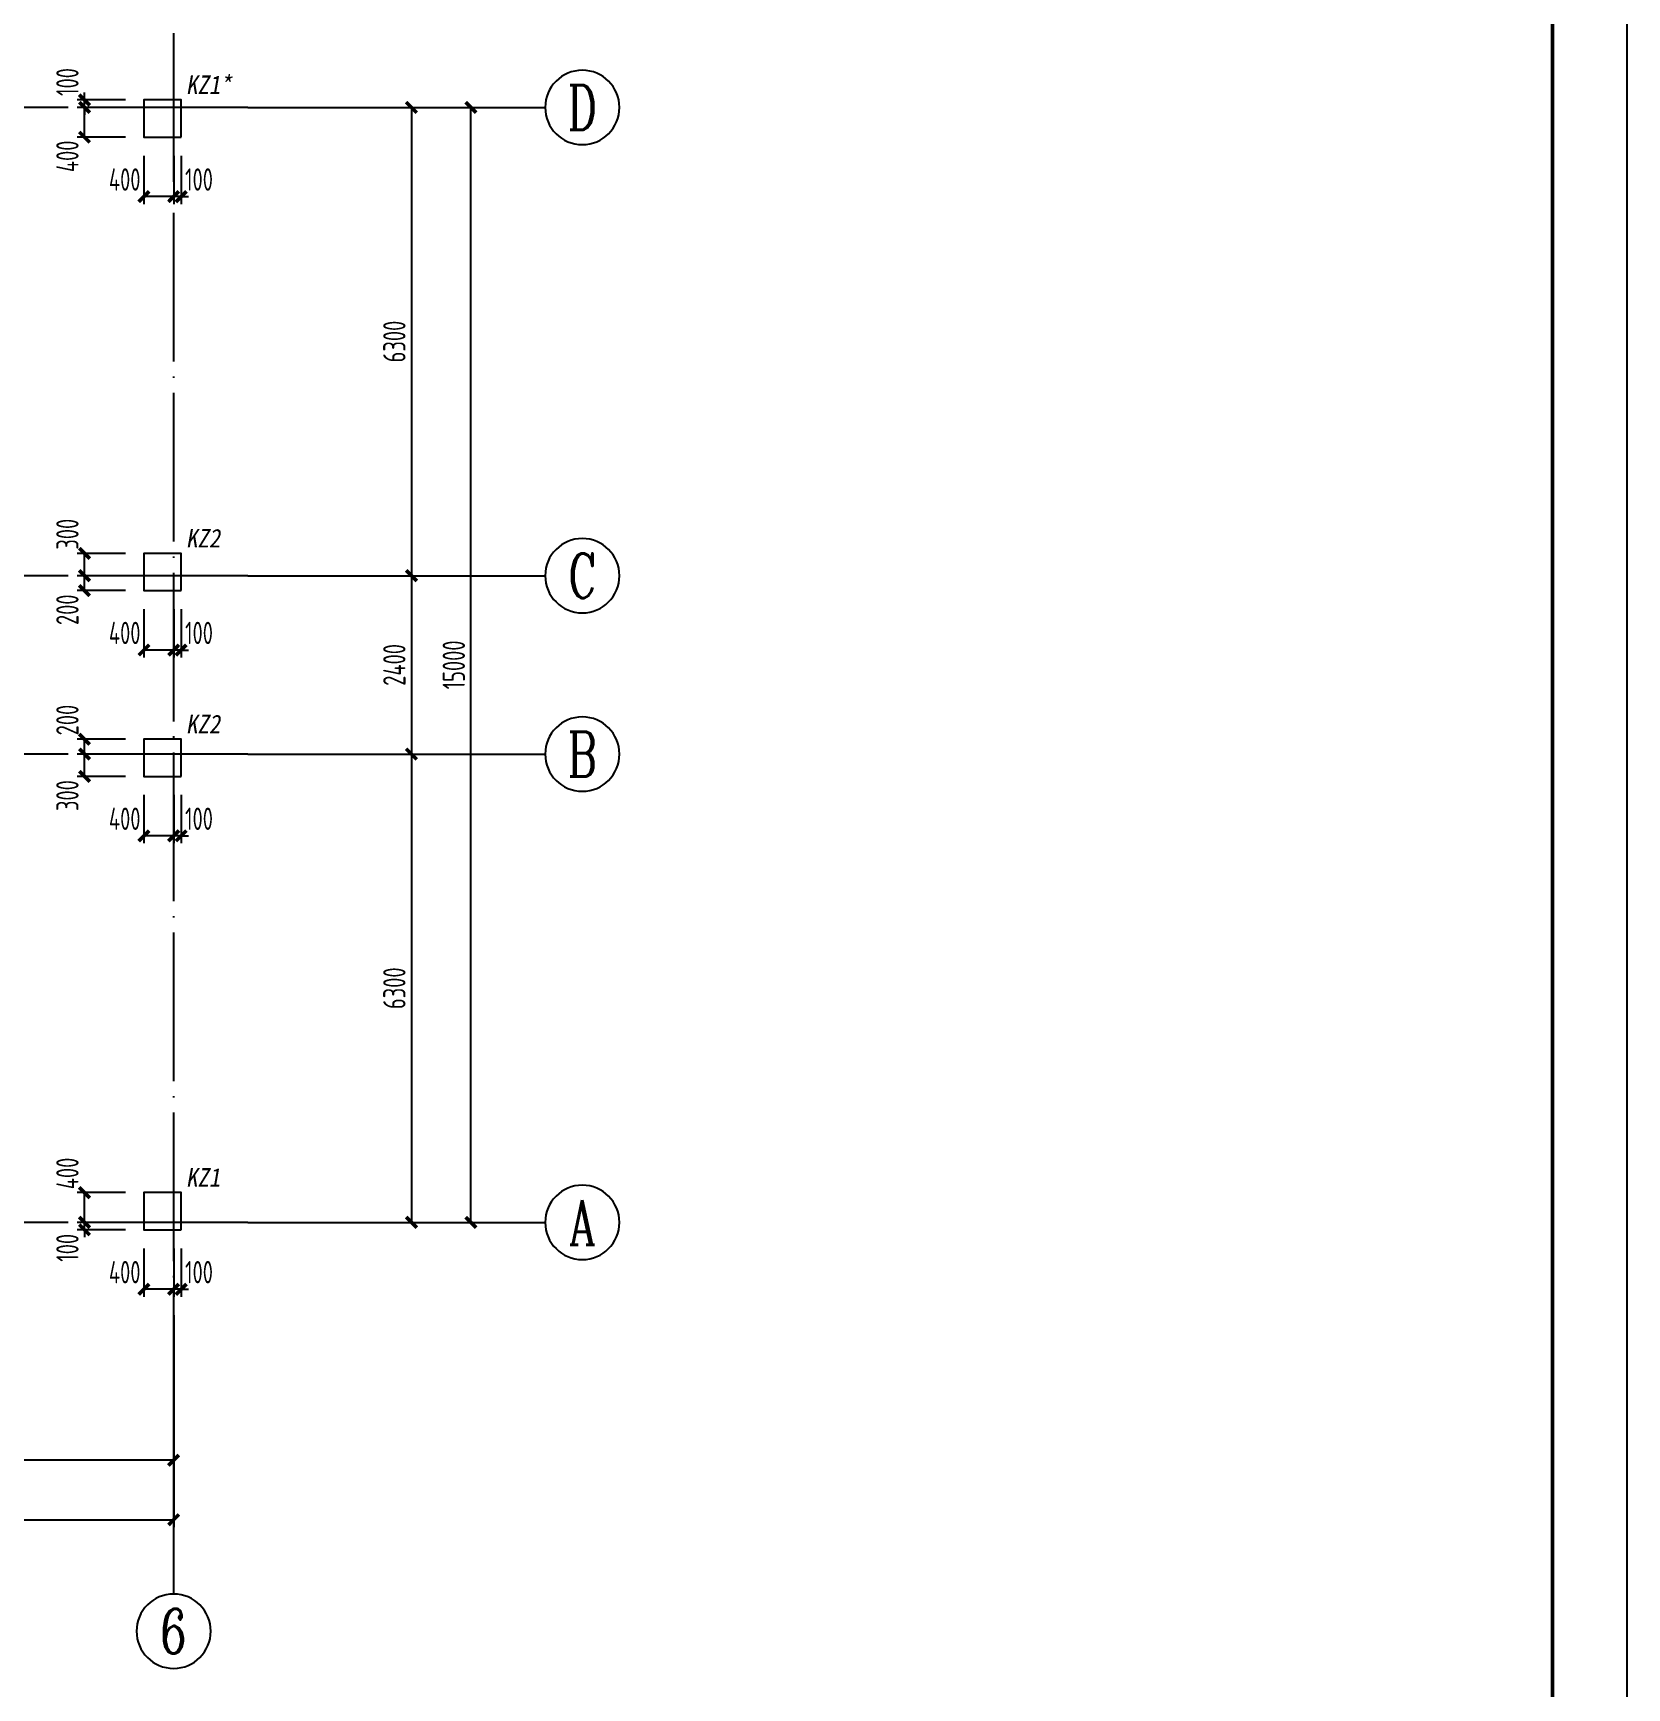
# Model space of a CAD drawing. Extents: x 9732137 to 18866768, y -962146 to 246094.
# Drawn here: x 9815007 to 9836457, y -36698 to -14435 of the extents above; entities that cross this region are included whole.
import ezdxf
from ezdxf.enums import TextEntityAlignment as Align

# ---------------------------------------------------------------- set-up
doc = ezdxf.new("R2010")
doc.units = 0
doc.header["$LTSCALE"] = 1000
doc.linetypes.add('DOTE', pattern=[2.42, 2, -0.2, 0.02, -0.2])
doc.layers.get('0').update_dxf_attribs({"linetype": 'CONTINUOUS'})
doc.layers.get('Defpoints').update_dxf_attribs({"linetype": 'CONTINUOUS'})
for name, color, linetype in [('AXIS', 1, 'DOTE'), ('AXIS_DIM', 3, 'CONTINUOUS'), ('AXIS_NUM', 7, 'CONTINUOUS'), ('BORDER', 7, 'CONTINUOUS'), ('COLU', 7, 'CONTINUOUS'), ('COLU_DIM', 3, 'CONTINUOUS'), ('TEXT', 7, 'CONTINUOUS')]:
    doc.layers.add(name, color=color, linetype=linetype)
doc.styles.add('STYLE3', font='simhei.ttf', dxfattribs={"width": 0.9})
doc.styles.add('TSSD_Axis', font='Complex.shx', dxfattribs={"width": 0.7, "bigfont": 'hztxt.shx'})
doc.styles.add('TSSD_Dimension', font='Tssdeng.shx', dxfattribs={"width": 0.7, "bigfont": 'hztxt.shx'})
doc.dimstyles.new('TSSD_100_100$0', dxfattribs={"dimtxt": 300, "dimasz": 100, "dimexe": 100, "dimexo": 250, "dimgap": 80, "dimtad": 1, "dimdec": 0, "dimzin": 0, "dimdsep": 46, "dimtxsty": 'TSSD_Dimension', "dimblk1": 'ARCHTICK', "dimblk2": 'ARCHTICK', "dimsah": 1, "dimcen": 0, "dimclrd": 3, "dimclre": 256, "dimclrt": 7, "dimadec": 1, "dimazin": 0, "dimtfac": 1, "dimtdec": 0, "dimtix": 1, "dimtmove": 2, "dimatfit": 3, "dimldrblk": 'ARCHTICK', "dimfxl": 1, "dimtolj": 1, "dimtzin": 0, "dimarcsym": 0})

# ---------------------------------------------------------------- blocks, each defined once
blk = doc.blocks.new('ts_axno')
at = {"color": 0, "linetype": 'ByBlock', "lineweight": -2}
blk.add_circle((0, 0), 0.5, dxfattribs=at)
at = {"color": 0, "linetype": 'ByBlock', "lineweight": -2, "style": 'TSSD_Axis', "width": 0.7}
blk.add_attdef('A', text='', height=0.6, dxfattribs=at).set_placement((0, 0), align=Align.MIDDLE_CENTER)
blk = doc.blocks.new('_ArchTick')
at = {"color": 0, "linetype": 'ByBlock', "const_width": 0.5}
blk.add_lwpolyline([(-0.71, -0.71), (0.71, 0.71)], dxfattribs=at)
blk = doc.blocks.new('*D183')
at = {"layer": 'AXIS_DIM', "lineweight": -2}
for p, q in [((9809499, -31685), (9809499, -33735)), ((9816899, -31685), (9816899, -33735))]:
    blk.add_line(p, q, dxfattribs=at)
at = {"layer": 'AXIS_DIM', "color": 3, "lineweight": -2}
blk.add_line((9816899, -33635), (9809499, -33635), dxfattribs=at)
at = {"layer": 'Defpoints', "color": 0}
for p in [(9809499, -31435), (9816899, -31435), (9809499, -33635)]:
    blk.add_point(p, dxfattribs=at)
at = {"layer": 'AXIS_DIM', "color": 3, "lineweight": -2, "xscale": 100, "yscale": 100, "zscale": 100, "rotation": 180}
blk.add_blockref('_ArchTick', (9809499, -33635), dxfattribs=at)
at = {"layer": 'AXIS_DIM', "color": 3, "lineweight": -2, "xscale": 100, "yscale": 100, "zscale": 100}
blk.add_blockref('_ArchTick', (9816899, -33635), dxfattribs=at)
at = {"layer": 'AXIS_DIM', "color": 7, "insert": (9813199, -33405), "char_height": 300, "attachment_point": 5, "style": 'TSSD_Dimension'}
blk.add_mtext('\\A1;7400', dxfattribs=at)
blk = doc.blocks.new('*D186')
at = {"layer": 'AXIS_DIM', "lineweight": -2}
for p, q in [((9794899, -31685), (9794899, -34535)), ((9816899, -31685), (9816899, -34535))]:
    blk.add_line(p, q, dxfattribs=at)
at = {"layer": 'AXIS_DIM', "color": 3, "lineweight": -2}
blk.add_line((9794899, -34435), (9816899, -34435), dxfattribs=at)
at = {"layer": 'Defpoints', "color": 0}
for p in [(9794899, -31435), (9816899, -31435), (9816899, -34435)]:
    blk.add_point(p, dxfattribs=at)
at = {"layer": 'AXIS_DIM', "color": 3, "lineweight": -2, "xscale": 100, "yscale": 100, "zscale": 100, "rotation": 180}
blk.add_blockref('_ArchTick', (9794899, -34435), dxfattribs=at)
at = {"layer": 'AXIS_DIM', "color": 3, "lineweight": -2, "xscale": 100, "yscale": 100, "zscale": 100}
blk.add_blockref('_ArchTick', (9816899, -34435), dxfattribs=at)
at = {"layer": 'AXIS_DIM', "color": 7, "insert": (9805899, -34205), "char_height": 300, "attachment_point": 5, "style": 'TSSD_Dimension'}
blk.add_mtext('\\A1;22000', dxfattribs=at)
blk = doc.blocks.new('*D187')
at = {"layer": 'AXIS_DIM', "lineweight": -2}
for p, q in [((9818149, -15435), (9820199, -15435)), ((9818149, -21735), (9820199, -21735))]:
    blk.add_line(p, q, dxfattribs=at)
at = {"layer": 'AXIS_DIM', "color": 3, "lineweight": -2}
blk.add_line((9820099, -15435), (9820099, -21735), dxfattribs=at)
at = {"layer": 'Defpoints', "color": 0}
for p in [(9817899, -15435), (9817899, -21735), (9820099, -21735)]:
    blk.add_point(p, dxfattribs=at)
at = {"layer": 'AXIS_DIM', "color": 3, "lineweight": -2, "xscale": 100, "yscale": 100, "zscale": 100}
for p, rotation in [((9820099, -15435), 90), ((9820099, -21735), 270)]:
    blk.add_blockref('_ArchTick', p, dxfattribs=dict(at, rotation=rotation))
at = {"layer": 'AXIS_DIM', "color": 7, "insert": (9819869, -18585), "char_height": 300, "attachment_point": 5, "rotation": 90, "style": 'TSSD_Dimension'}
blk.add_mtext('\\A1;6300', dxfattribs=at)
blk = doc.blocks.new('*D188')
at = {"layer": 'AXIS_DIM', "lineweight": -2}
for p, q in [((9818149, -21735), (9820199, -21735)), ((9818149, -24135), (9820199, -24135))]:
    blk.add_line(p, q, dxfattribs=at)
at = {"layer": 'AXIS_DIM', "color": 3, "lineweight": -2}
blk.add_line((9820099, -21735), (9820099, -24135), dxfattribs=at)
at = {"layer": 'Defpoints', "color": 0}
for p in [(9817899, -21735), (9817899, -24135), (9820099, -24135)]:
    blk.add_point(p, dxfattribs=at)
at = {"layer": 'AXIS_DIM', "color": 3, "lineweight": -2, "xscale": 100, "yscale": 100, "zscale": 100}
for p, rotation in [((9820099, -21735), 90), ((9820099, -24135), 270)]:
    blk.add_blockref('_ArchTick', p, dxfattribs=dict(at, rotation=rotation))
at = {"layer": 'AXIS_DIM', "color": 7, "insert": (9819869, -22935), "char_height": 300, "attachment_point": 5, "rotation": 90, "style": 'TSSD_Dimension'}
blk.add_mtext('\\A1;2400', dxfattribs=at)
blk = doc.blocks.new('*D189')
at = {"layer": 'AXIS_DIM', "lineweight": -2}
for p, q in [((9818149, -24135), (9820199, -24135)), ((9818149, -30435), (9820199, -30435))]:
    blk.add_line(p, q, dxfattribs=at)
at = {"layer": 'AXIS_DIM', "color": 3, "lineweight": -2}
blk.add_line((9820099, -24135), (9820099, -30435), dxfattribs=at)
at = {"layer": 'Defpoints', "color": 0}
for p in [(9817899, -24135), (9817899, -30435), (9820099, -30435)]:
    blk.add_point(p, dxfattribs=at)
at = {"layer": 'AXIS_DIM', "color": 3, "lineweight": -2, "xscale": 100, "yscale": 100, "zscale": 100}
for p, rotation in [((9820099, -24135), 90), ((9820099, -30435), 270)]:
    blk.add_blockref('_ArchTick', p, dxfattribs=dict(at, rotation=rotation))
at = {"layer": 'AXIS_DIM', "color": 7, "insert": (9819869, -27285), "char_height": 300, "attachment_point": 5, "rotation": 90, "style": 'TSSD_Dimension'}
blk.add_mtext('\\A1;6300', dxfattribs=at)
blk = doc.blocks.new('*D190')
at = {"layer": 'AXIS_DIM', "lineweight": -2}
for p, q in [((9818149, -15435), (9820999, -15435)), ((9818149, -30435), (9820999, -30435))]:
    blk.add_line(p, q, dxfattribs=at)
at = {"layer": 'AXIS_DIM', "color": 3, "lineweight": -2}
blk.add_line((9820899, -30435), (9820899, -15435), dxfattribs=at)
at = {"layer": 'Defpoints', "color": 0}
for p in [(9817899, -15435), (9820899, -15435), (9817899, -30435)]:
    blk.add_point(p, dxfattribs=at)
at = {"layer": 'AXIS_DIM', "color": 3, "lineweight": -2, "xscale": 100, "yscale": 100, "zscale": 100}
for p, rotation in [((9820899, -15435), 90), ((9820899, -30435), 270)]:
    blk.add_blockref('_ArchTick', p, dxfattribs=dict(at, rotation=rotation))
at = {"layer": 'AXIS_DIM', "color": 7, "insert": (9820669, -22935), "char_height": 300, "attachment_point": 5, "rotation": 90, "style": 'TSSD_Dimension'}
blk.add_mtext('\\A1;15000', dxfattribs=at)
blk = doc.blocks.new('*D191')
at = {"layer": 'COLU_DIM', "lineweight": -2}
for p, q in [((9816899, -16085), (9816899, -16735)), ((9816999, -16085), (9816999, -16735))]:
    blk.add_line(p, q, dxfattribs=at)
at = {"layer": 'COLU_DIM', "color": 3, "lineweight": -2}
for p, q in [((9816899, -16635), (9816799, -16635)), ((9816999, -16635), (9816899, -16635)), ((9816999, -16635), (9817099, -16635))]:
    blk.add_line(p, q, dxfattribs=at)
at = {"layer": 'Defpoints', "color": 0}
for p in [(9816899, -15835), (9816999, -15835), (9816899, -16635)]:
    blk.add_point(p, dxfattribs=at)
at = {"layer": 'COLU_DIM', "color": 3, "lineweight": -2, "xscale": 100, "yscale": 100, "zscale": 100}
blk.add_blockref('_ArchTick', (9816899, -16635), dxfattribs=at)
at = {"layer": 'COLU_DIM', "color": 3, "lineweight": -2, "xscale": 100, "yscale": 100, "zscale": 100, "rotation": 180}
blk.add_blockref('_ArchTick', (9816999, -16635), dxfattribs=at)
at = {"layer": 'COLU_DIM', "color": 7, "insert": (9817240, -16405), "char_height": 300, "attachment_point": 5, "style": 'TSSD_Dimension'}
blk.add_mtext('\\A1;100', dxfattribs=at)
blk = doc.blocks.new('*D192')
at = {"layer": 'COLU_DIM', "lineweight": -2}
for p, q in [((9816499, -16085), (9816499, -16735)), ((9816899, -16085), (9816899, -16735))]:
    blk.add_line(p, q, dxfattribs=at)
at = {"layer": 'COLU_DIM', "color": 3, "lineweight": -2}
blk.add_line((9816899, -16635), (9816499, -16635), dxfattribs=at)
at = {"layer": 'Defpoints', "color": 0}
for p in [(9816499, -15835), (9816899, -15835), (9816499, -16635)]:
    blk.add_point(p, dxfattribs=at)
at = {"layer": 'COLU_DIM', "color": 3, "lineweight": -2, "xscale": 100, "yscale": 100, "zscale": 100, "rotation": 180}
blk.add_blockref('_ArchTick', (9816499, -16635), dxfattribs=at)
at = {"layer": 'COLU_DIM', "color": 3, "lineweight": -2, "xscale": 100, "yscale": 100, "zscale": 100}
blk.add_blockref('_ArchTick', (9816899, -16635), dxfattribs=at)
at = {"layer": 'COLU_DIM', "color": 7, "insert": (9816240, -16405), "char_height": 300, "attachment_point": 5, "style": 'TSSD_Dimension'}
blk.add_mtext('\\A1;400', dxfattribs=at)
blk = doc.blocks.new('*D193')
at = {"layer": 'COLU_DIM', "lineweight": -2}
for p, q in [((9816249, -15435), (9815599, -15435)), ((9816249, -15835), (9815599, -15835))]:
    blk.add_line(p, q, dxfattribs=at)
at = {"layer": 'COLU_DIM', "color": 3, "lineweight": -2}
blk.add_line((9815699, -15835), (9815699, -15435), dxfattribs=at)
at = {"layer": 'Defpoints', "color": 0}
for p in [(9815699, -15435), (9816499, -15435), (9816499, -15835)]:
    blk.add_point(p, dxfattribs=at)
at = {"layer": 'COLU_DIM', "color": 3, "lineweight": -2, "xscale": 100, "yscale": 100, "zscale": 100}
for p, rotation in [((9815699, -15435), 90), ((9815699, -15835), 270)]:
    blk.add_blockref('_ArchTick', p, dxfattribs=dict(at, rotation=rotation))
at = {"layer": 'COLU_DIM', "color": 7, "insert": (9815469, -16093), "char_height": 300, "attachment_point": 5, "rotation": 90, "style": 'TSSD_Dimension'}
blk.add_mtext('\\A1;400', dxfattribs=at)
blk = doc.blocks.new('*D194')
at = {"layer": 'COLU_DIM', "lineweight": -2}
for p, q in [((9816249, -15335), (9815599, -15335)), ((9816249, -15435), (9815599, -15435))]:
    blk.add_line(p, q, dxfattribs=at)
at = {"layer": 'COLU_DIM', "color": 3, "lineweight": -2}
for p, q in [((9815699, -15335), (9815699, -15235)), ((9815699, -15435), (9815699, -15335)), ((9815699, -15435), (9815699, -15535))]:
    blk.add_line(p, q, dxfattribs=at)
at = {"layer": 'Defpoints', "color": 0}
for p in [(9815699, -15335), (9816499, -15335), (9816499, -15435)]:
    blk.add_point(p, dxfattribs=at)
at = {"layer": 'COLU_DIM', "color": 3, "lineweight": -2, "xscale": 100, "yscale": 100, "zscale": 100}
for p, rotation in [((9815699, -15335), 270), ((9815699, -15435), 90)]:
    blk.add_blockref('_ArchTick', p, dxfattribs=dict(at, rotation=rotation))
at = {"layer": 'COLU_DIM', "color": 7, "insert": (9815469, -15093), "char_height": 300, "attachment_point": 5, "rotation": 90, "style": 'TSSD_Dimension'}
blk.add_mtext('\\A1;100', dxfattribs=at)
blk = doc.blocks.new('*D195')
at = {"layer": 'COLU_DIM', "lineweight": -2}
for p, q in [((9816899, -22185), (9816899, -22835)), ((9816999, -22185), (9816999, -22835))]:
    blk.add_line(p, q, dxfattribs=at)
at = {"layer": 'COLU_DIM', "color": 3, "lineweight": -2}
for p, q in [((9816899, -22735), (9816799, -22735)), ((9816999, -22735), (9816899, -22735)), ((9816999, -22735), (9817099, -22735))]:
    blk.add_line(p, q, dxfattribs=at)
at = {"layer": 'Defpoints', "color": 0}
for p in [(9816899, -21935), (9816999, -21935), (9816899, -22735)]:
    blk.add_point(p, dxfattribs=at)
at = {"layer": 'COLU_DIM', "color": 3, "lineweight": -2, "xscale": 100, "yscale": 100, "zscale": 100}
blk.add_blockref('_ArchTick', (9816899, -22735), dxfattribs=at)
at = {"layer": 'COLU_DIM', "color": 3, "lineweight": -2, "xscale": 100, "yscale": 100, "zscale": 100, "rotation": 180}
blk.add_blockref('_ArchTick', (9816999, -22735), dxfattribs=at)
at = {"layer": 'COLU_DIM', "color": 7, "insert": (9817240, -22505), "char_height": 300, "attachment_point": 5, "style": 'TSSD_Dimension'}
blk.add_mtext('\\A1;100', dxfattribs=at)
blk = doc.blocks.new('*D196')
at = {"layer": 'COLU_DIM', "lineweight": -2}
for p, q in [((9816499, -22185), (9816499, -22835)), ((9816899, -22185), (9816899, -22835))]:
    blk.add_line(p, q, dxfattribs=at)
at = {"layer": 'COLU_DIM', "color": 3, "lineweight": -2}
blk.add_line((9816899, -22735), (9816499, -22735), dxfattribs=at)
at = {"layer": 'Defpoints', "color": 0}
for p in [(9816499, -21935), (9816899, -21935), (9816499, -22735)]:
    blk.add_point(p, dxfattribs=at)
at = {"layer": 'COLU_DIM', "color": 3, "lineweight": -2, "xscale": 100, "yscale": 100, "zscale": 100, "rotation": 180}
blk.add_blockref('_ArchTick', (9816499, -22735), dxfattribs=at)
at = {"layer": 'COLU_DIM', "color": 3, "lineweight": -2, "xscale": 100, "yscale": 100, "zscale": 100}
blk.add_blockref('_ArchTick', (9816899, -22735), dxfattribs=at)
at = {"layer": 'COLU_DIM', "color": 7, "insert": (9816240, -22505), "char_height": 300, "attachment_point": 5, "style": 'TSSD_Dimension'}
blk.add_mtext('\\A1;400', dxfattribs=at)
blk = doc.blocks.new('*D197')
at = {"layer": 'COLU_DIM', "lineweight": -2}
for p, q in [((9816249, -21735), (9815599, -21735)), ((9816249, -21935), (9815599, -21935))]:
    blk.add_line(p, q, dxfattribs=at)
at = {"layer": 'COLU_DIM', "color": 3, "lineweight": -2}
blk.add_line((9815699, -21935), (9815699, -21735), dxfattribs=at)
at = {"layer": 'Defpoints', "color": 0}
for p in [(9815699, -21735), (9816499, -21735), (9816499, -21935)]:
    blk.add_point(p, dxfattribs=at)
at = {"layer": 'COLU_DIM', "color": 3, "lineweight": -2, "xscale": 100, "yscale": 100, "zscale": 100}
for p, rotation in [((9815699, -21735), 90), ((9815699, -21935), 270)]:
    blk.add_blockref('_ArchTick', p, dxfattribs=dict(at, rotation=rotation))
at = {"layer": 'COLU_DIM', "color": 7, "insert": (9815469, -22193), "char_height": 300, "attachment_point": 5, "rotation": 90, "style": 'TSSD_Dimension'}
blk.add_mtext('\\A1;200', dxfattribs=at)
blk = doc.blocks.new('*D198')
at = {"layer": 'COLU_DIM', "lineweight": -2}
for p, q in [((9816249, -21435), (9815599, -21435)), ((9816249, -21735), (9815599, -21735))]:
    blk.add_line(p, q, dxfattribs=at)
at = {"layer": 'COLU_DIM', "color": 3, "lineweight": -2}
blk.add_line((9815699, -21735), (9815699, -21435), dxfattribs=at)
at = {"layer": 'Defpoints', "color": 0}
for p in [(9815699, -21435), (9816499, -21435), (9816499, -21735)]:
    blk.add_point(p, dxfattribs=at)
at = {"layer": 'COLU_DIM', "color": 3, "lineweight": -2, "xscale": 100, "yscale": 100, "zscale": 100}
for p, rotation in [((9815699, -21435), 90), ((9815699, -21735), 270)]:
    blk.add_blockref('_ArchTick', p, dxfattribs=dict(at, rotation=rotation))
at = {"layer": 'COLU_DIM', "color": 7, "insert": (9815469, -21177), "char_height": 300, "attachment_point": 5, "rotation": 90, "style": 'TSSD_Dimension'}
blk.add_mtext('\\A1;300', dxfattribs=at)
blk = doc.blocks.new('*D199')
at = {"layer": 'COLU_DIM', "lineweight": -2}
for p, q in [((9816899, -24685), (9816899, -25335)), ((9816999, -24685), (9816999, -25335))]:
    blk.add_line(p, q, dxfattribs=at)
at = {"layer": 'COLU_DIM', "color": 3, "lineweight": -2}
for p, q in [((9816899, -25235), (9816799, -25235)), ((9816999, -25235), (9816899, -25235)), ((9816999, -25235), (9817099, -25235))]:
    blk.add_line(p, q, dxfattribs=at)
at = {"layer": 'Defpoints', "color": 0}
for p in [(9816899, -24435), (9816999, -24435), (9816899, -25235)]:
    blk.add_point(p, dxfattribs=at)
at = {"layer": 'COLU_DIM', "color": 3, "lineweight": -2, "xscale": 100, "yscale": 100, "zscale": 100}
blk.add_blockref('_ArchTick', (9816899, -25235), dxfattribs=at)
at = {"layer": 'COLU_DIM', "color": 3, "lineweight": -2, "xscale": 100, "yscale": 100, "zscale": 100, "rotation": 180}
blk.add_blockref('_ArchTick', (9816999, -25235), dxfattribs=at)
at = {"layer": 'COLU_DIM', "color": 7, "insert": (9817240, -25005), "char_height": 300, "attachment_point": 5, "style": 'TSSD_Dimension'}
blk.add_mtext('\\A1;100', dxfattribs=at)
blk = doc.blocks.new('*D200')
at = {"layer": 'COLU_DIM', "lineweight": -2}
for p, q in [((9816499, -24685), (9816499, -25335)), ((9816899, -24685), (9816899, -25335))]:
    blk.add_line(p, q, dxfattribs=at)
at = {"layer": 'COLU_DIM', "color": 3, "lineweight": -2}
blk.add_line((9816899, -25235), (9816499, -25235), dxfattribs=at)
at = {"layer": 'Defpoints', "color": 0}
for p in [(9816499, -24435), (9816899, -24435), (9816499, -25235)]:
    blk.add_point(p, dxfattribs=at)
at = {"layer": 'COLU_DIM', "color": 3, "lineweight": -2, "xscale": 100, "yscale": 100, "zscale": 100, "rotation": 180}
blk.add_blockref('_ArchTick', (9816499, -25235), dxfattribs=at)
at = {"layer": 'COLU_DIM', "color": 3, "lineweight": -2, "xscale": 100, "yscale": 100, "zscale": 100}
blk.add_blockref('_ArchTick', (9816899, -25235), dxfattribs=at)
at = {"layer": 'COLU_DIM', "color": 7, "insert": (9816240, -25005), "char_height": 300, "attachment_point": 5, "style": 'TSSD_Dimension'}
blk.add_mtext('\\A1;400', dxfattribs=at)
blk = doc.blocks.new('*D201')
at = {"layer": 'COLU_DIM', "lineweight": -2}
for p, q in [((9816249, -24135), (9815599, -24135)), ((9816249, -24435), (9815599, -24435))]:
    blk.add_line(p, q, dxfattribs=at)
at = {"layer": 'COLU_DIM', "color": 3, "lineweight": -2}
blk.add_line((9815699, -24435), (9815699, -24135), dxfattribs=at)
at = {"layer": 'Defpoints', "color": 0}
for p in [(9815699, -24135), (9816499, -24135), (9816499, -24435)]:
    blk.add_point(p, dxfattribs=at)
at = {"layer": 'COLU_DIM', "color": 3, "lineweight": -2, "xscale": 100, "yscale": 100, "zscale": 100}
for p, rotation in [((9815699, -24135), 90), ((9815699, -24435), 270)]:
    blk.add_blockref('_ArchTick', p, dxfattribs=dict(at, rotation=rotation))
at = {"layer": 'COLU_DIM', "color": 7, "insert": (9815469, -24693), "char_height": 300, "attachment_point": 5, "rotation": 90, "style": 'TSSD_Dimension'}
blk.add_mtext('\\A1;300', dxfattribs=at)
blk = doc.blocks.new('*D202')
at = {"layer": 'COLU_DIM', "lineweight": -2}
for p, q in [((9816249, -23935), (9815599, -23935)), ((9816249, -24135), (9815599, -24135))]:
    blk.add_line(p, q, dxfattribs=at)
at = {"layer": 'COLU_DIM', "color": 3, "lineweight": -2}
blk.add_line((9815699, -24135), (9815699, -23935), dxfattribs=at)
at = {"layer": 'Defpoints', "color": 0}
for p in [(9815699, -23935), (9816499, -23935), (9816499, -24135)]:
    blk.add_point(p, dxfattribs=at)
at = {"layer": 'COLU_DIM', "color": 3, "lineweight": -2, "xscale": 100, "yscale": 100, "zscale": 100}
for p, rotation in [((9815699, -23935), 90), ((9815699, -24135), 270)]:
    blk.add_blockref('_ArchTick', p, dxfattribs=dict(at, rotation=rotation))
at = {"layer": 'COLU_DIM', "color": 7, "insert": (9815469, -23677), "char_height": 300, "attachment_point": 5, "rotation": 90, "style": 'TSSD_Dimension'}
blk.add_mtext('\\A1;200', dxfattribs=at)
blk = doc.blocks.new('*D203')
at = {"layer": 'COLU_DIM', "lineweight": -2}
for p, q in [((9816899, -30785), (9816899, -31435)), ((9816999, -30785), (9816999, -31435))]:
    blk.add_line(p, q, dxfattribs=at)
at = {"layer": 'COLU_DIM', "color": 3, "lineweight": -2}
for p, q in [((9816899, -31335), (9816799, -31335)), ((9816999, -31335), (9816899, -31335)), ((9816999, -31335), (9817099, -31335))]:
    blk.add_line(p, q, dxfattribs=at)
at = {"layer": 'Defpoints', "color": 0}
for p in [(9816899, -30535), (9816999, -30535), (9816899, -31335)]:
    blk.add_point(p, dxfattribs=at)
at = {"layer": 'COLU_DIM', "color": 3, "lineweight": -2, "xscale": 100, "yscale": 100, "zscale": 100}
blk.add_blockref('_ArchTick', (9816899, -31335), dxfattribs=at)
at = {"layer": 'COLU_DIM', "color": 3, "lineweight": -2, "xscale": 100, "yscale": 100, "zscale": 100, "rotation": 180}
blk.add_blockref('_ArchTick', (9816999, -31335), dxfattribs=at)
at = {"layer": 'COLU_DIM', "color": 7, "insert": (9817240, -31105), "char_height": 300, "attachment_point": 5, "style": 'TSSD_Dimension'}
blk.add_mtext('\\A1;100', dxfattribs=at)
blk = doc.blocks.new('*D204')
at = {"layer": 'COLU_DIM', "lineweight": -2}
for p, q in [((9816499, -30785), (9816499, -31435)), ((9816899, -30785), (9816899, -31435))]:
    blk.add_line(p, q, dxfattribs=at)
at = {"layer": 'COLU_DIM', "color": 3, "lineweight": -2}
blk.add_line((9816899, -31335), (9816499, -31335), dxfattribs=at)
at = {"layer": 'Defpoints', "color": 0}
for p in [(9816499, -30535), (9816899, -30535), (9816499, -31335)]:
    blk.add_point(p, dxfattribs=at)
at = {"layer": 'COLU_DIM', "color": 3, "lineweight": -2, "xscale": 100, "yscale": 100, "zscale": 100, "rotation": 180}
blk.add_blockref('_ArchTick', (9816499, -31335), dxfattribs=at)
at = {"layer": 'COLU_DIM', "color": 3, "lineweight": -2, "xscale": 100, "yscale": 100, "zscale": 100}
blk.add_blockref('_ArchTick', (9816899, -31335), dxfattribs=at)
at = {"layer": 'COLU_DIM', "color": 7, "insert": (9816240, -31105), "char_height": 300, "attachment_point": 5, "style": 'TSSD_Dimension'}
blk.add_mtext('\\A1;400', dxfattribs=at)
blk = doc.blocks.new('*D205')
at = {"layer": 'COLU_DIM', "lineweight": -2}
for p, q in [((9816249, -30435), (9815599, -30435)), ((9816249, -30535), (9815599, -30535))]:
    blk.add_line(p, q, dxfattribs=at)
at = {"layer": 'COLU_DIM', "color": 3, "lineweight": -2}
for p, q in [((9815699, -30435), (9815699, -30335)), ((9815699, -30535), (9815699, -30435)), ((9815699, -30535), (9815699, -30635))]:
    blk.add_line(p, q, dxfattribs=at)
at = {"layer": 'Defpoints', "color": 0}
for p in [(9815699, -30435), (9816499, -30435), (9816499, -30535)]:
    blk.add_point(p, dxfattribs=at)
at = {"layer": 'COLU_DIM', "color": 3, "lineweight": -2, "xscale": 100, "yscale": 100, "zscale": 100}
for p, rotation in [((9815699, -30435), 270), ((9815699, -30535), 90)]:
    blk.add_blockref('_ArchTick', p, dxfattribs=dict(at, rotation=rotation))
at = {"layer": 'COLU_DIM', "color": 7, "insert": (9815469, -30777), "char_height": 300, "attachment_point": 5, "rotation": 90, "style": 'TSSD_Dimension'}
blk.add_mtext('\\A1;100', dxfattribs=at)
blk = doc.blocks.new('*D206')
at = {"layer": 'COLU_DIM', "lineweight": -2}
for p, q in [((9816249, -30035), (9815599, -30035)), ((9816249, -30435), (9815599, -30435))]:
    blk.add_line(p, q, dxfattribs=at)
at = {"layer": 'COLU_DIM', "color": 3, "lineweight": -2}
blk.add_line((9815699, -30435), (9815699, -30035), dxfattribs=at)
at = {"layer": 'Defpoints', "color": 0}
for p in [(9815699, -30035), (9816499, -30035), (9816499, -30435)]:
    blk.add_point(p, dxfattribs=at)
at = {"layer": 'COLU_DIM', "color": 3, "lineweight": -2, "xscale": 100, "yscale": 100, "zscale": 100}
for p, rotation in [((9815699, -30035), 90), ((9815699, -30435), 270)]:
    blk.add_blockref('_ArchTick', p, dxfattribs=dict(at, rotation=rotation))
at = {"layer": 'COLU_DIM', "color": 7, "insert": (9815469, -29777), "char_height": 300, "attachment_point": 5, "rotation": 90, "style": 'TSSD_Dimension'}
blk.add_mtext('\\A1;400', dxfattribs=at)

msp = doc.modelspace()

# ---------------------------------------------------------------- linework, layer by layer
at = {"layer": 'AXIS'}
for p, q in [((9816898.5, -14435.1, 0), (9816898.5, -31435.1, 0)), ((9817898.5, -15435.1, 0), (9793898.5, -15435.1, 0)), ((9817898.5, -21735.1, 0), (9793898.5, -21735.1, 0)), ((9817898.5, -24135.1, 0), (9793898.5, -24135.1, 0)), ((9817898.5, -30435.1, 0), (9793898.5, -30435.1, 0))]:
    msp.add_line(p, q, dxfattribs=at)
at = {"layer": 'AXIS_NUM'}
for p, q in [((9817898.5, -15435.1, 0), (9821898.5, -15435.1, 0)), ((9817898.5, -21735.1, 0), (9821898.5, -21735.1, 0)), ((9817898.5, -24135.1, 0), (9821898.5, -24135.1, 0)), ((9817898.5, -30435.1, 0), (9821898.5, -30435.1, 0)), ((9816898.5, -31435.1, 0), (9816898.5, -35435.1, 0))]:
    msp.add_line(p, q, dxfattribs=at)
at = {"layer": 'BORDER'}
msp.add_lwpolyline([(9777056.8, -48706.3), (9777056.8, -6706.3), (9836456.8, -6706.3), (9836456.8, -48706.3)], close=True, dxfattribs=at)
at = {"layer": 'BORDER', "const_width": 50}
msp.add_lwpolyline([(9779556.8, -47706.3), (9779556.8, -7706.3), (9835456.8, -7706.3), (9835456.8, -47706.3)], close=True, dxfattribs=at)
at = {"layer": 'COLU', "ltscale": 1}
for points in [[(9816998.5, -15835.1), (9816998.5, -15335.1), (9816498.5, -15335.1), (9816498.5, -15835.1)], [(9816998.5, -21935.1), (9816998.5, -21435.1), (9816498.5, -21435.1), (9816498.5, -21935.1)], [(9816998.5, -24435.1), (9816998.5, -23935.1), (9816498.5, -23935.1), (9816498.5, -24435.1)], [(9816998.5, -30535.1), (9816998.5, -30035.1), (9816498.5, -30035.1), (9816498.5, -30535.1)]]:
    msp.add_lwpolyline(points, close=True, dxfattribs=at)

# ---------------------------------------------------------------- block references
at = {"layer": 'AXIS_NUM'}
ref = msp.add_blockref('ts_axno', (9822398.5, -15435.1, 0), dxfattribs=dict(at, xscale=-1000, yscale=1000, zscale=1000))
ref.add_attrib('D', 'D', dxfattribs={"height": 600, "style": 'TSSD_Axis', "width": 0.7}).set_placement((9822398.5, -15435.1, 0), align=Align.MIDDLE_CENTER)
ref = msp.add_blockref('ts_axno', (9822398.5, -21735.1, 0), dxfattribs=dict(at, xscale=-1000, yscale=1000, zscale=1000))
ref.add_attrib('C', 'C', dxfattribs={"height": 600, "style": 'TSSD_Axis', "width": 0.7}).set_placement((9822398.5, -21735.1, 0), align=Align.MIDDLE_CENTER)
ref = msp.add_blockref('ts_axno', (9822398.5, -24135.1, 0), dxfattribs=dict(at, xscale=-1000, yscale=1000, zscale=1000))
ref.add_attrib('B', 'B', dxfattribs={"height": 600, "style": 'TSSD_Axis', "width": 0.7}).set_placement((9822398.5, -24135.1, 0), align=Align.MIDDLE_CENTER)
ref = msp.add_blockref('ts_axno', (9822398.5, -30435.1, 0), dxfattribs=dict(at, xscale=-1000, yscale=1000, zscale=1000))
ref.add_attrib('A', 'A', dxfattribs={"height": 600, "style": 'TSSD_Axis', "width": 0.7}).set_placement((9822398.5, -30435.1, 0), align=Align.MIDDLE_CENTER)
ref = msp.add_blockref('ts_axno', (9816898.5, -35935.1, 0), dxfattribs=dict(at, xscale=-1000, yscale=1000, zscale=1000, rotation=180))
ref.add_attrib('6', '6', dxfattribs={"height": 600, "style": 'TSSD_Axis', "width": 0.7}).set_placement((9816898.5, -35935.1, 0), align=Align.MIDDLE_CENTER)

# ---------------------------------------------------------------- texts
at = {"layer": 'TEXT', "color": 6, "style": 'STYLE3', "oblique": 10, "width": 0.9}
for s, p in [('KZ1*', (9817066, -15255.5, 0)), ('KZ1', (9817066, -29955.5, 0))]:
    msp.add_text(s, height=250, rotation=360, dxfattribs=at).set_placement(p)
at = {"layer": 'TEXT', "color": 2, "style": 'STYLE3', "oblique": 10, "width": 0.9}
for p in [(9817066, -21355.5, 0), (9817066, -23855.5, 0)]:
    msp.add_text('KZ2', height=250, rotation=360, dxfattribs=at).set_placement(p)

# ---------------------------------------------------------------- dimensions: what is measured, and where the dimension line sits
at = {"layer": 'AXIS_DIM'}
for base, p1, p2, picture, middle in [((9820098.5, -21735.1, 0), (9817898.5, -15435.1, 0), (9817898.5, -21735.1, 0), '*D187', (9819868.5, -18585.1, 0)), ((9820898.5, -15435.1, 0), (9817898.5, -30435.1, 0), (9817898.5, -15435.1, 0), '*D190', (9820668.5, -22935.1, 0)), ((9820098.5, -24135.1, 0), (9817898.5, -21735.1, 0), (9817898.5, -24135.1, 0), '*D188', (9819868.5, -22935.1, 0)), ((9820098.5, -30435.1, 0), (9817898.5, -24135.1, 0), (9817898.5, -30435.1, 0), '*D189', (9819868.5, -27285.1, 0))]:
    dim = msp.add_linear_dim(base=base, p1=p1, p2=p2, angle=90, dimstyle='TSSD_100_100$0', dxfattribs=at)
    dim.commit()
    dim.dimension.update_dxf_attribs({"geometry": picture, "text_midpoint": middle})
for base, p1, p2, picture, middle in [((9816898.5, -34435.1, 0), (9794898.5, -31435.1, 0), (9816898.5, -31435.1, 0), '*D186', (9805898.5, -34205.1, 0)), ((9809498.5, -33635.1, 0), (9816898.5, -31435.1, 0), (9809498.5, -31435.1, 0), '*D183', (9813198.5, -33405.1, 0))]:
    dim = msp.add_linear_dim(base=base, p1=p1, p2=p2, dimstyle='TSSD_100_100$0', dxfattribs=at)
    dim.commit()
    dim.dimension.update_dxf_attribs({"geometry": picture, "text_midpoint": middle})
at = {"layer": 'COLU_DIM'}
for base, p1, p2, angle, picture, middle in [((9815698.5, -15335.1, 0), (9816498.5, -15435.1, 0), (9816498.5, -15335.1, 0), 90, '*D194', (9815468.5, -15093.1, 0)), ((9815698.5, -15435.1, 0), (9816498.5, -15835.1, 0), (9816498.5, -15435.1, 0), 90, '*D193', (9815468.5, -16093.1, 0)), ((9816498.5, -16635.1, 0), (9816898.5, -15835.1, 0), (9816498.5, -15835.1, 0), 180, '*D192', (9816240.5, -16405.1, 0)), ((9816898.5, -16635.1, 0), (9816998.5, -15835.1, 0), (9816898.5, -15835.1, 0), 180, '*D191', (9817240.5, -16405.1, 0)), ((9815698.5, -21435.1, 0), (9816498.5, -21735.1, 0), (9816498.5, -21435.1, 0), 90, '*D198', (9815468.5, -21177, 0)), ((9815698.5, -21735.1, 0), (9816498.5, -21935.1, 0), (9816498.5, -21735.1, 0), 90, '*D197', (9815468.5, -22193.1, 0)), ((9816498.5, -22735.1, 0), (9816898.5, -21935.1, 0), (9816498.5, -21935.1, 0), 180, '*D196', (9816240.5, -22505.1, 0)), ((9816898.5, -22735.1, 0), (9816998.5, -21935.1, 0), (9816898.5, -21935.1, 0), 180, '*D195', (9817240.5, -22505.1, 0)), ((9815698.5, -23935.1, 0), (9816498.5, -24135.1, 0), (9816498.5, -23935.1, 0), 90, '*D202', (9815468.5, -23677, 0)), ((9815698.5, -24135.1, 0), (9816498.5, -24435.1, 0), (9816498.5, -24135.1, 0), 90, '*D201', (9815468.5, -24693.1, 0)), ((9816498.5, -25235.1, 0), (9816898.5, -24435.1, 0), (9816498.5, -24435.1, 0), 180, '*D200', (9816240.5, -25005.1, 0)), ((9816898.5, -25235.1, 0), (9816998.5, -24435.1, 0), (9816898.5, -24435.1, 0), 180, '*D199', (9817240.5, -25005.1, 0)), ((9815698.5, -30035.1, 0), (9816498.5, -30435.1, 0), (9816498.5, -30035.1, 0), 90, '*D206', (9815468.5, -29777, 0)), ((9815698.5, -30435.1, 0), (9816498.5, -30535.1, 0), (9816498.5, -30435.1, 0), 90, '*D205', (9815468.5, -30777, 0)), ((9816498.5, -31335.1, 0), (9816898.5, -30535.1, 0), (9816498.5, -30535.1, 0), 180, '*D204', (9816240.5, -31105.1, 0)), ((9816898.5, -31335.1, 0), (9816998.5, -30535.1, 0), (9816898.5, -30535.1, 0), 180, '*D203', (9817240.5, -31105.1, 0))]:
    dim = msp.add_linear_dim(base=base, p1=p1, p2=p2, angle=angle, dimstyle='TSSD_100_100$0', dxfattribs=at)
    dim.commit()
    dim.dimension.update_dxf_attribs({"geometry": picture, "text_midpoint": middle, "dimtype": 160})

doc.saveas('drawing.dxf')
